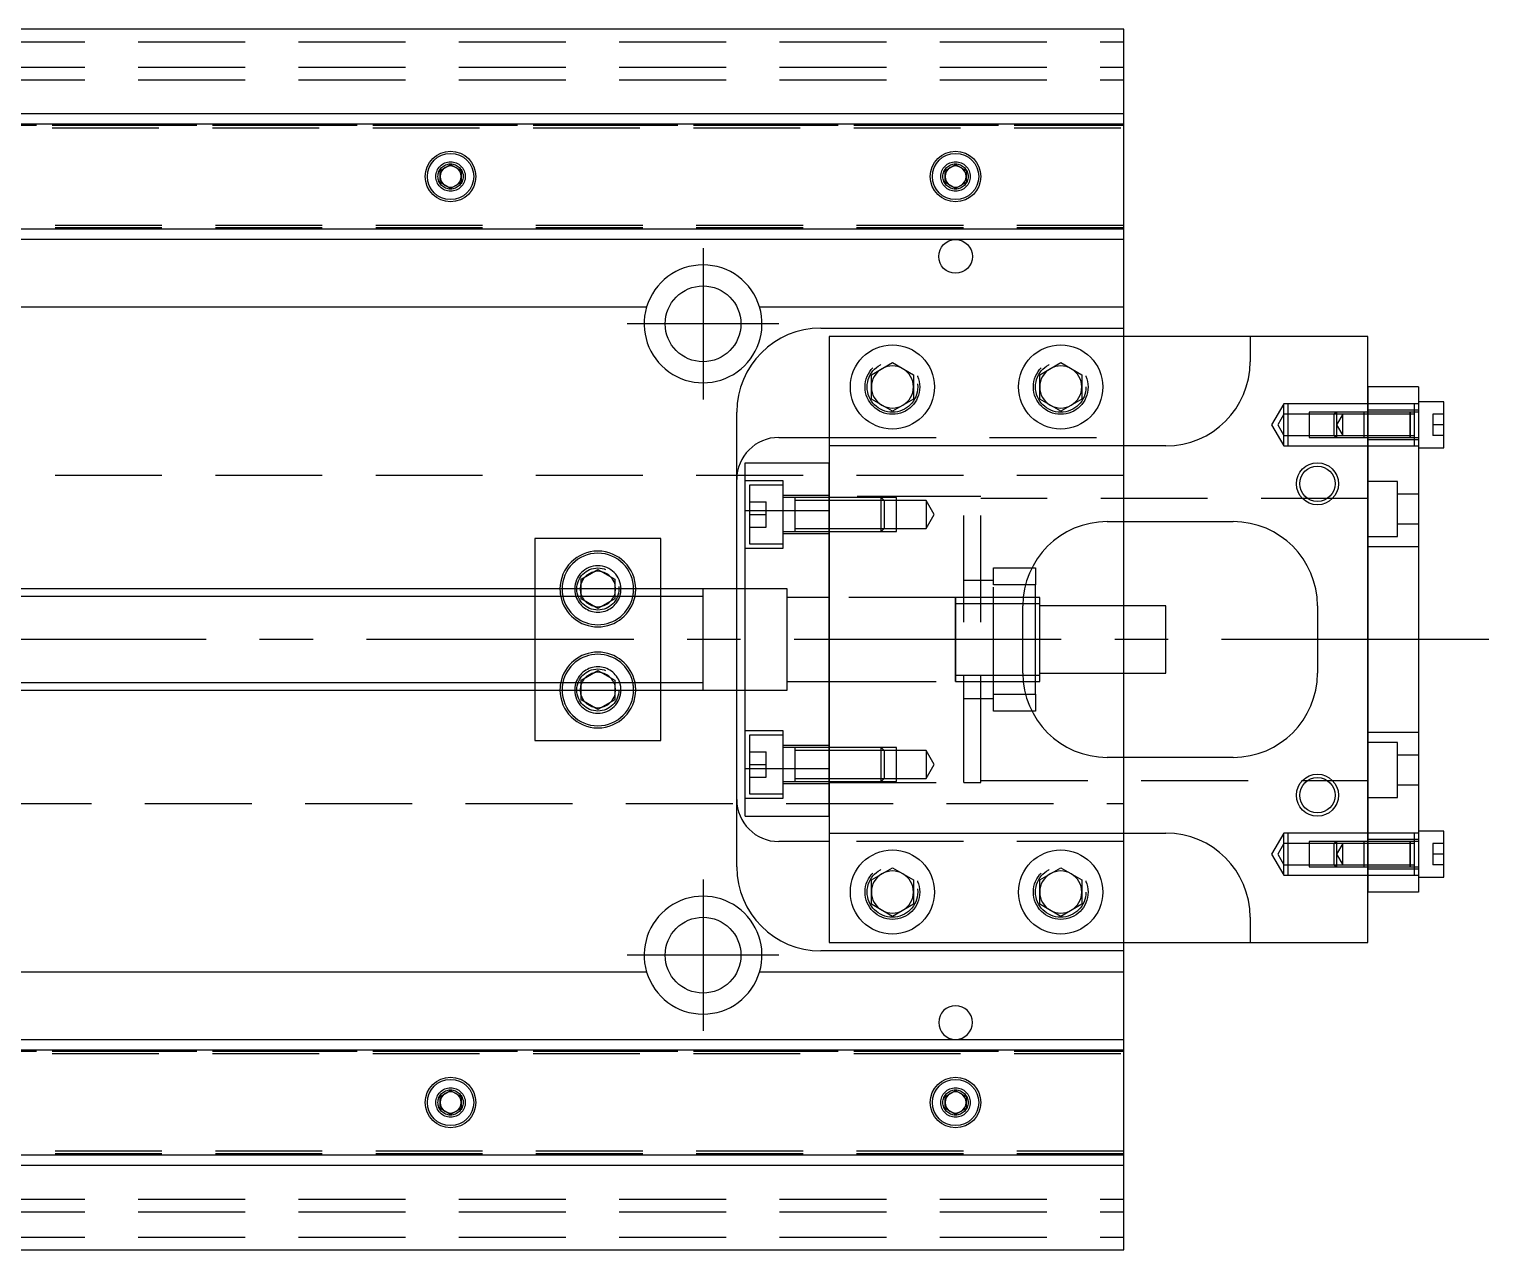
# Model space of a CAD drawing. Extents: x -24 to 669, y -292 to 77.
# Drawn here: x 329.9 to 503.4, y -72.5 to 72.5 of the extents above; entities that cross this region are included whole.
import ezdxf

# ---------------------------------------------------------------- set-up
doc = ezdxf.new("R2010")
doc.units = 0
doc.linetypes.add('CENTER', pattern=[50.8, 31.75, -6.35, 6.35, -6.35])
doc.linetypes.add('DASHED', pattern=[19.05, 12.7, -6.35])
doc.layers.get('0').update_dxf_attribs({"linetype": 'CONTINUOUS'})
doc.layers.add('CENTER', color=1, linetype='CENTER')

msp = doc.modelspace()

# ---------------------------------------------------------------- linework, layer by layer
at = {"color": 7, "linetype": 'CONTINUOUS'}
for p, q in [((460, 72.5), (280, 72.5)), ((460, 62.5), (460, 72.5)), ((280, 62.5), (460, 62.5)), ((460, 61.247728), (460, 62.5)), ((280, 61.247728), (460, 61.247728)), ((460, 48.752272), (460, 61.247728)), ((378.75, 55.721688), (380, 56.443376)), ((378.75, 54.278312), (378.75, 55.721688)), ((380, 56.443376), (381.25, 55.721688)), ((381.25, 55.721688), (381.25, 54.278312)), ((438.75, 55.721688), (440, 56.443376)), ((438.75, 54.278312), (438.75, 55.721688)), ((440, 56.443376), (441.25, 55.721688)), ((441.25, 55.721688), (441.25, 54.278312)), ((380, 53.556624), (378.75, 54.278312)), ((381.25, 54.278312), (380, 53.556624)), ((440, 53.556624), (438.75, 54.278312)), ((441.25, 54.278312), (440, 53.556624)), ((460, 48.752272), (280, 48.752272)), ((460, 47.5), (460, 48.752272)), ((460, 47.5), (280, 47.5)), ((460, 39.5), (460, 47.5)), ((296.708204, 39.5), (403.291796, 39.5)), ((416.708204, 39.5), (460, 39.5)), ((460, 37), (460, 39.5)), ((424, 37), (460, 37)), ((460, 36), (460, 37)), ((425, 36), (425, 23)), ((475, 36), (425, 36)), ((475, 36), (475, 33)), ((489, 36), (475, 36)), ((489, 30), (489, 36)), ((430, 31.443376), (432.5, 32.886752)), ((430, 28.556624), (430, 31.443376)), ((432.5, 32.886752), (435, 31.443376)), ((435, 31.443376), (435, 28.556624)), ((450, 31.443376), (452.5, 32.886752)), ((450, 28.556624), (450, 31.443376)), ((452.5, 32.886752), (455, 31.443376)), ((455, 31.443376), (455, 28.556624)), ((495, 30), (489, 30)), ((489, 30), (489, -30)), ((489, -30), (489, 30)), ((495, 30), (495, -30)), ((432.5, 27.113248), (430, 28.556624)), ((435, 28.556624), (432.5, 27.113248)), ((452.5, 27.113248), (450, 28.556624)), ((455, 28.556624), (452.5, 27.113248)), ((498, 28.25), (495, 28.25)), ((498, 22.75), (498, 28.25)), ((414, 6), (414, 27)), ((419, 24), (425, 24)), ((425, 23), (425, 15.32971)), ((465, 23), (425, 23)), ((495, 22.75), (498, 22.75)), ((415, 21), (425, 21)), ((415, 15.32971), (415, 21)), ((415, 15.32971), (425, 15.32971)), ((415, -15.32971), (415, 15.32971)), ((425, -15.32971), (425, 15.32971)), ((425, 15.32971), (425, -15.32971)), ((458, 14), (473, 14)), ((460, 4), (460, 14)), ((405, 12), (390, 12)), ((390, 12), (390, 6)), ((405, 6), (405, 12)), ((395.5, 7.1547), (397.5, 8.309402)), ((395.5, 6), (395.5, 7.1547)), ((397.5, 8.309402), (399.5, 7.1547)), ((399.5, 7.1547), (399.5, 6)), ((449.069714, 8.5), (449.5, 8.5)), ((449.5, 8.5), (449.5, 6.5)), ((410, 6), (280, 6)), ((410, 6), (409.995, 6)), ((410, -6.000006), (410, 6.000006)), ((415, 6), (410, 6)), ((410.005, 6), (410, 6)), ((449.5, 6.5), (448.317542, 6.5)), ((449.5, -6.5), (449.5, 6.5)), ((448, -4), (448, 4)), ((449.5, 4.25), (448.003126, 4.25)), ((450, 5), (449.5, 5)), ((450, 4.25), (449.5, 4.25)), ((450, 0), (450, 5)), ((465, 4), (450, 4)), ((465, 0), (465, 4)), ((483, 4), (483, -4)), ((450, -5), (450, 0)), ((465, -4), (465, 0)), ((448.003126, -4.25), (449.5, -4.25)), ((449.5, -4.25), (450, -4.25)), ((449.5, -5), (450, -5)), ((450, -4), (465, -4)), ((460, -14), (460, -4)), ((280, -6), (410, -6)), ((390, -6), (390, -12)), ((395.5, -7.1547), (395.5, -6)), ((399.5, -6), (399.5, -7.1547)), ((405, -12), (405, -6)), ((409.995, -6), (410, -6)), ((410, -6), (415, -6)), ((410, -6), (410.005, -6)), ((414, -27), (414, -6)), ((448.317542, -6.5), (449.5, -6.5)), ((449.5, -6.5), (449.5, -8.5)), ((397.5, -8.309402), (395.5, -7.1547)), ((399.5, -7.1547), (397.5, -8.309402)), ((449.5, -8.5), (449.069714, -8.5)), ((390, -12), (405, -12)), ((420.9, -12.849238), (420.9, -16.849248)), ((415, -15.32971), (425, -15.32971)), ((415, -21), (415, -15.32971)), ((425, -15.32971), (425, -23)), ((473, -14), (458, -14)), ((415, -21), (425, -21)), ((425, -24), (419, -24)), ((425, -23), (465, -23)), ((425, -23), (425, -36)), ((498, -22.75), (495, -22.75)), ((498, -28.25), (498, -22.75)), ((430, -28.556624), (432.5, -27.113248)), ((432.5, -27.113248), (435, -28.556624)), ((450, -28.556624), (452.5, -27.113248)), ((452.5, -27.113248), (455, -28.556624)), ((430, -31.443376), (430, -28.556624)), ((435, -28.556624), (435, -31.443376)), ((450, -31.443376), (450, -28.556624)), ((455, -28.556624), (455, -31.443376)), ((495, -28.25), (498, -28.25)), ((495, -30), (489, -30)), ((489, -36), (489, -30)), ((432.5, -32.886752), (430, -31.443376)), ((435, -31.443376), (432.5, -32.886752)), ((452.5, -32.886752), (450, -31.443376)), ((455, -31.443376), (452.5, -32.886752)), ((475, -33), (475, -36)), ((425, -36), (475, -36)), ((460, -37), (460, -36)), ((475, -36), (489, -36)), ((460, -37), (424, -37)), ((460, -39.5), (460, -37)), ((403.291796, -39.5), (296.708204, -39.5)), ((460, -39.5), (416.708204, -39.5)), ((460, -47.5), (460, -39.5)), ((280, -47.5), (460, -47.5)), ((460, -48.752272), (460, -47.5)), ((280, -48.752272), (460, -48.752272)), ((460, -61.247728), (460, -48.752272)), ((378.75, -54.278312), (380, -53.556624)), ((380, -53.556624), (381.25, -54.278312)), ((438.75, -54.278312), (440, -53.556624)), ((440, -53.556624), (441.25, -54.278312)), ((378.75, -55.721688), (378.75, -54.278312)), ((381.25, -54.278312), (381.25, -55.721688)), ((438.75, -55.721688), (438.75, -54.278312)), ((441.25, -54.278312), (441.25, -55.721688)), ((380, -56.443376), (378.75, -55.721688)), ((381.25, -55.721688), (380, -56.443376)), ((440, -56.443376), (438.75, -55.721688)), ((441.25, -55.721688), (440, -56.443376)), ((460, -61.247728), (280, -61.247728)), ((460, -62.5), (460, -61.247728)), ((460, -62.5), (280, -62.5)), ((460, -72.5), (460, -62.5)), ((280, -72.5), (460, -72.5))]:
    msp.add_line(p, q, dxfattribs=at)
at = {"color": 3, "linetype": 'DASHED'}
for p, q in [((0, 71), (460, 71)), ((0, 68), (460, 68)), ((0, 66.5), (460, 66.5)), ((275.5, 61.1), (460, 61.1)), ((275.5, 60.8), (460, 60.8)), ((280, 61.1147), (460, 61.1147)), ((381.477374, 55.25955), (381.5, 55)), ((441.477374, 55.25955), (441.5, 55)), ((460, 49.2), (275.5, 49.2)), ((460, 48.9), (275.5, 48.9)), ((460, 48.8853), (280, 48.8853)), ((460, 24), (460, 36)), ((435.477798, 30.364306), (435.5, 30)), ((449.5, 30), (449.520026, 30.346056)), ((479, 28), (477.556624, 25.5)), ((479, 26.75), (479, 28)), ((479.5, 28), (479, 28)), ((479.5, 28), (479.5, 23)), ((489, 28), (479.5, 28)), ((494.5, 28), (489, 28)), ((494.5, 28), (494.5, 27)), ((495, 28), (494.5, 28)), ((479, 26.75), (478.278312, 25.5)), ((479, 24.25), (479, 26.75)), ((482, 26.75), (479, 26.75)), ((482, 26.999994), (482, 24.000006)), ((485.25, 26.999994), (482, 26.999994)), ((485, 26.75), (482, 26.75)), ((485.25, 27), (485, 26.75)), ((485, 24.25), (485, 26.75)), ((489, 26.75), (485, 26.75)), ((485.25, 27), (485.25, 24)), ((489, 27), (485.25, 27)), ((489, 26.999994), (485.25, 26.999994)), ((486, 26.75), (485.278312, 25.5)), ((486, 24.25), (486, 26.75)), ((488.5, 26.999994), (488.5, 26.75)), ((488.5, 26.75), (488.5, 24.25)), ((495, 27.25), (489, 27.25)), ((494, 27), (489, 27)), ((494, 26.75), (489, 26.75)), ((494, 27), (493.995, 27)), ((494, 23.999994), (494, 27.000006)), ((494, 26.75), (494, 27.000006)), ((494, 26.875392), (494, 27)), ((494, 27), (494, 26.875392)), ((495, 27), (494, 27)), ((494.005, 27), (494, 27)), ((494, 24.124608), (494, 26.875392)), ((494, 26.875392), (494, 25.498804)), ((494, 24.25), (494, 26.75)), ((494.5, 26.75), (494, 26.75)), ((494.5, 27), (494.5, 24)), ((496.7, 26.75), (496.7, 25.5)), ((498, 26.75), (496.7, 26.75)), ((477.556624, 25.5), (479, 23)), ((478.278312, 25.5), (479, 24.25)), ((485.278312, 25.5), (486, 24.25)), ((494, 25.498804), (494, 24.124608)), ((498, 25.5), (496.7, 25.5)), ((496.7, 25.5), (496.7, 24.25)), ((425, 24), (460, 24)), ((460, 23), (460, 24)), ((460, 14), (460, 23)), ((479, 23), (479, 24.25)), ((479, 24.25), (482, 24.25)), ((479, 23), (479.5, 23)), ((479.5, 23), (489, 23)), ((482, 24.25), (485, 24.25)), ((482, 24.000006), (485.25, 24.000006)), ((485, 24.25), (489, 24.25)), ((485, 24.25), (485.25, 24)), ((485.25, 24.000006), (489, 24.000006)), ((485.25, 24), (489, 24)), ((488.5, 24.25), (488.5, 24.000006)), ((489, 24.25), (494, 24.25)), ((489, 24), (494, 24)), ((489, 23.75), (495, 23.75)), ((489, 23), (494.5, 23)), ((493.995, 24), (494, 24)), ((494, 23.999994), (494, 24.25)), ((494, 24.25), (494.5, 24.25)), ((494, 24), (494, 24.124608)), ((494, 24.124608), (494, 24)), ((494, 24), (495, 24)), ((494, 24), (494.005, 24)), ((494.5, 24), (494.5, 23)), ((494.5, 23), (495, 23)), ((498, 24.25), (496.7, 24.25)), ((425, 15.32971), (425, 21)), ((460, 19.5), (76.969694, 19.5)), ((419.5, 18.849242), (415, 18.849242)), ((415.5, 18.349242), (415.5, 11.349242)), ((419.5, 18.349242), (415.5, 18.349242)), ((419.5, 10.849242), (419.5, 18.849242)), ((492.5, 18.75), (489, 18.75)), ((492.5, 12.25), (492.5, 18.75)), ((415.5, 16.349242), (417.5, 16.349242)), ((417.5, 14.849242), (417.5, 16.349242)), ((425, 17.099242), (419.5, 17.099242)), ((420.9, 16.849242), (419.5, 16.849242)), ((420.9, 16.849242), (420.895, 16.849242)), ((420.9, 16.849248), (420.9, 12.849238)), ((420.9, 16.849248), (420.9, 12.849238)), ((420.9, 16.849242), (420.9, 16.63278)), ((420.905, 16.849242), (420.9, 16.849242)), ((425, 16.849242), (420.9, 16.849242)), ((420.9, 16.63278), (420.9, 13.065704)), ((425, 16.499242), (420.9, 16.499242)), ((441, 17), (425, 17)), ((431.15, 16.849242), (425, 16.849242)), ((431.150006, 16.849238), (425, 16.849238)), ((431.5, 16.499242), (425, 16.499242)), ((431.15, 12.849242), (431.15, 16.849242)), ((431.5, 16.499242), (431.15, 16.849242)), ((433, 16.849238), (431.150006, 16.849238)), ((431.5, 16.499242), (431.5, 13.199242)), ((433, 16.499242), (431.5, 16.499242)), ((433, 12.849248), (433, 16.849238)), ((436.5, 16.499242), (433, 16.499242)), ((436.5, 16.499242), (436.5, 13.199242)), ((437.452628, 14.849242), (436.5, 16.499242)), ((441, -17), (441, 17)), ((443, 17), (441, 17)), ((443, -17), (443, 17)), ((489, 16.75), (443, 16.75)), ((495, 17.25), (492.5, 17.25)), ((415.5, 14.849242), (417.5, 14.849242)), ((417.5, 13.349242), (417.5, 14.849242)), ((436.5, 13.199242), (437.452628, 14.849242)), ((415.5, 13.349242), (417.5, 13.349242)), ((419.5, 12.849242), (420.9, 12.849242)), ((419.5, 12.599242), (425, 12.599242)), ((420.895, 12.849242), (420.9, 12.849242)), ((420.9, 13.199242), (425, 13.199242)), ((420.9, 13.065704), (420.9, 12.849242)), ((420.9, 12.849242), (420.905, 12.849242)), ((420.9, 12.849242), (425, 12.849242)), ((425, 13.199242), (431.5, 13.199242)), ((425, 12.849248), (431.150006, 12.849248)), ((425, 12.849242), (431.15, 12.849242)), ((431.15, 12.849242), (431.5, 13.199242)), ((431.150006, 12.849248), (433, 12.849248)), ((431.5, 13.199242), (433, 13.199242)), ((433, 13.199242), (436.5, 13.199242)), ((489, 12.25), (492.5, 12.25)), ((492.5, 13.75), (495, 13.75)), ((415, 10.849242), (419.5, 10.849242)), ((415.5, 11.349242), (419.5, 11.349242)), ((495, 11), (489, 11)), ((444.5, 7), (441, 7)), ((444.5, 8.5), (449.069714, 8.5)), ((444.5, 6.5), (444.5, 8.5)), ((390, 6), (390, 5.125)), ((395.5, 5.125), (395.5, 6)), ((399.5, 6), (399.5, 5.125)), ((399.983582, 6.286038), (400, 6)), ((405, 5.125), (405, 6)), ((414, -6), (414, 6)), ((420, 6), (415, 6)), ((420, 0), (420, 6)), ((448.317542, 6.5), (444.5, 6.5)), ((444.5, -6.5), (444.5, 6.5)), ((390, 5.125), (390, -5.125)), ((395.5, 4.8453), (395.5, 5.125)), ((397.5, 3.690598), (395.5, 4.8453)), ((399.5, 4.8453), (397.5, 3.690598)), ((399.5, 5.125), (399.5, 4.8453)), ((405, -5.125), (405, 5.125)), ((425, 5), (420, 5)), ((440.005, 5), (425, 5)), ((444.5, 5), (439.995, 5)), ((440, -5.000006), (440, 5.000006)), ((440, 4.43509), (440, 5)), ((440, 5), (440, 4.435078)), ((440, 4.435078), (440, -4.435962)), ((444.5, 4.25), (440, 4.25)), ((448.050126, 5), (444.5, 5)), ((448.003126, 4.25), (444.5, 4.25)), ((449.5, 5), (448.050126, 5)), ((460, -4), (460, 4)), ((420, -6), (420, 0)), ((390, -5.125), (390, -6)), ((395.5, -4.8453), (397.5, -3.690598)), ((395.5, -5.125), (395.5, -4.8453)), ((395.5, -6), (395.5, -5.125)), ((397.5, -3.690598), (399.5, -4.8453)), ((399.5, -4.8453), (399.5, -5.125)), ((399.5, -5.125), (399.5, -6)), ((405, -6), (405, -5.125)), ((420, -5), (425, -5)), ((425, -5), (440.005, -5)), ((439.995, -5), (444.5, -5)), ((440, -4.25), (444.5, -4.25)), ((440, -4.998998), (440, -4.435962)), ((440, -4.435962), (440, -5)), ((440, -5), (440, -4.998998)), ((444.5, -4.25), (448.003126, -4.25)), ((444.5, -5), (448.050126, -5)), ((448.050126, -5), (449.5, -5)), ((395, -6), (395.018502, -5.696412)), ((410, -6), (410, -5.999164)), ((415, -6), (420, -6)), ((444.5, -6.5), (448.317542, -6.5)), ((444.5, -8.5), (444.5, -6.5)), ((441, -7), (444.5, -7)), ((449.069714, -8.5), (444.5, -8.5)), ((419.5, -10.849242), (415, -10.849242)), ((415.5, -11.349242), (415.5, -18.349242)), ((419.5, -11.349242), (415.5, -11.349242)), ((419.5, -18.849242), (419.5, -10.849242)), ((489, -11), (495, -11)), ((415.5, -13.349242), (417.5, -13.349242)), ((417.5, -14.849242), (417.5, -13.349242)), ((425, -12.599242), (419.5, -12.599242)), ((420.9, -12.849242), (419.5, -12.849242)), ((420.9, -12.849242), (420.895, -12.849242)), ((420.9, -12.849242), (420.9, -13.065704)), ((425, -12.849242), (420.9, -12.849242)), ((420.905, -12.849242), (420.9, -12.849242)), ((420.9, -13.065704), (420.9, -16.63278)), ((425, -13.199242), (420.9, -13.199242)), ((431.15, -12.849242), (425, -12.849242)), ((431.150006, -12.849248), (425, -12.849248)), ((431.5, -13.199242), (425, -13.199242)), ((431.15, -16.849242), (431.15, -12.849242)), ((431.5, -13.199242), (431.15, -12.849242)), ((433, -12.849248), (431.150006, -12.849248)), ((431.5, -13.199242), (431.5, -16.499242)), ((433, -13.199242), (431.5, -13.199242)), ((433, -16.849238), (433, -12.849248)), ((436.5, -13.199242), (433, -13.199242)), ((436.5, -13.199242), (436.5, -16.499242)), ((437.452628, -14.849242), (436.5, -13.199242)), ((492.5, -12.25), (489, -12.25)), ((492.5, -18.75), (492.5, -12.25)), ((495, -13.75), (492.5, -13.75)), ((415.5, -14.849242), (417.5, -14.849242)), ((417.5, -16.349242), (417.5, -14.849242)), ((425, -21), (425, -15.32971)), ((436.5, -16.499242), (437.452628, -14.849242)), ((460, -23), (460, -14)), ((415.5, -16.349242), (417.5, -16.349242)), ((419.5, -16.849242), (420.9, -16.849242)), ((419.5, -17.099242), (425, -17.099242)), ((420.895, -16.849242), (420.9, -16.849242)), ((420.9, -16.499242), (425, -16.499242)), ((420.9, -16.63278), (420.9, -16.849242)), ((420.9, -16.849242), (425, -16.849242)), ((420.9, -16.849242), (420.905, -16.849242)), ((425, -16.499242), (431.5, -16.499242)), ((425, -16.849238), (431.150006, -16.849238)), ((425, -16.849242), (431.15, -16.849242)), ((425, -17), (441, -17)), ((431.15, -16.849242), (431.5, -16.499242)), ((431.150006, -16.849238), (433, -16.849238)), ((431.5, -16.499242), (433, -16.499242)), ((433, -16.499242), (436.5, -16.499242)), ((441, -17), (443, -17)), ((443, -16.75), (489, -16.75)), ((492.5, -17.25), (495, -17.25)), ((415, -18.849242), (419.5, -18.849242)), ((415.5, -18.349242), (419.5, -18.349242)), ((489, -18.75), (492.5, -18.75)), ((76.969694, -19.5), (460, -19.5)), ((460, -24), (425, -24)), ((460, -24), (460, -23)), ((460, -36), (460, -24)), ((479, -23), (477.556624, -25.5)), ((479, -24.25), (478.278312, -25.5)), ((479, -24.25), (479, -23)), ((479.5, -23), (479, -23)), ((479, -26.75), (479, -24.25)), ((482, -24.25), (479, -24.25)), ((479.5, -23), (479.5, -28)), ((489, -23), (479.5, -23)), ((485.25, -24.000002), (482, -24.000006)), ((482, -24.000006), (482, -26.999994)), ((485, -24.25), (482, -24.25)), ((485.25, -24), (485, -24.25)), ((485, -26.75), (485, -24.25)), ((489, -24.25), (485, -24.25)), ((485.25, -24), (485.25, -27)), ((489, -24), (485.25, -24)), ((489, -24.000006), (485.25, -24.000002)), ((486, -24.25), (485.278312, -25.5)), ((486, -26.75), (486, -24.25)), ((488.5, -24.000006), (488.5, -24.25)), ((488.5, -24.25), (488.5, -26.75)), ((494.5, -23), (489, -23)), ((495, -23.75), (489, -23.75)), ((494, -24), (489, -24)), ((494, -24.25), (489, -24.25)), ((494, -24), (493.995, -24)), ((494, -26.99949), (494, -23.999994)), ((494, -24.124608), (494, -24)), ((494, -24), (494, -24.124608)), ((495, -24), (494, -24)), ((494.005, -24), (494, -24)), ((494, -26.875392), (494, -24.124608)), ((494, -24.124608), (494, -25.501196)), ((494.5, -24.25), (494, -24.25)), ((494.5, -23), (494.5, -24)), ((495, -23), (494.5, -23)), ((494.5, -24), (494.5, -27)), ((496.7, -24.25), (496.7, -25.5)), ((498, -24.25), (496.7, -24.25)), ((477.556624, -25.5), (479, -28)), ((478.278312, -25.5), (479, -26.75)), ((485.278312, -25.5), (486, -26.75)), ((494, -25.501196), (494, -26.875392)), ((498, -25.5), (496.7, -25.5)), ((496.7, -25.5), (496.7, -26.75)), ((479, -28), (479, -26.75)), ((479, -26.75), (482, -26.75)), ((482, -26.75), (485, -26.75)), ((482, -26.999994), (485.25, -26.999998)), ((485, -26.75), (489, -26.75)), ((485, -26.75), (485.25, -27)), ((485.25, -26.999998), (489, -26.999994)), ((485.25, -27), (489, -27)), ((488.5, -26.75), (488.5, -26.999994)), ((489, -26.75), (494, -26.75)), ((489, -27), (494, -27)), ((489, -27.25), (495, -27.25)), ((493.995, -27), (494, -27)), ((494, -26.75), (494.5, -26.75)), ((494, -27), (494, -26.875392)), ((494, -26.875392), (494, -27)), ((494, -27.000006), (494, -26.99949)), ((494, -27), (495, -27)), ((494, -27), (494.005, -27)), ((494.5, -27), (494.5, -28)), ((498, -26.75), (496.7, -26.75)), ((479, -28), (479.5, -28)), ((479.5, -28), (489, -28)), ((489, -28), (494.5, -28)), ((494.5, -28), (495, -28)), ((435.477798, -29.635694), (435.5, -30)), ((449.5, -30), (449.520026, -29.653944)), ((275.5, -48.9), (460, -48.9)), ((275.5, -49.2), (460, -49.2)), ((280, -48.8853), (460, -48.8853)), ((381.477374, -54.74045), (381.5, -55)), ((441.477374, -54.74045), (441.5, -55)), ((460, -60.8), (275.5, -60.8)), ((460, -61.1), (275.5, -61.1)), ((460, -61.1147), (280, -61.1147)), ((0, -66.5), (460, -66.5)), ((0, -68), (460, -68)), ((0, -71), (460, -71))]:
    msp.add_line(p, q, dxfattribs=at)
at = {"color": 3, "linetype": 'CONTINUOUS'}
for p, q in [((410, 5.125), (280, 5.125)), ((280, -5.125), (410, -5.125))]:
    msp.add_line(p, q, dxfattribs=at)
at = {"color": 7, "linetype": 'CONTINUOUS'}
for centre, radius in [((380, 55), 3), ((380, 55), 2.75), ((440, 55), 3), ((440, 55), 2.75), ((440, 45.5), 2), ((410, 37.5), 4.5), ((432.5, 30), 5), ((452.5, 30), 5), ((483, 18.5), 2.1), ((483, -18.5), 2.1), ((432.5, -30), 5), ((452.5, -30), 5), ((410, -37.5), 4.5), ((380, -55), 3), ((440, -55), 3), ((380, -55), 2.75), ((440, -55), 2.75)]:
    msp.add_circle(centre, radius, dxfattribs=at)
at = {"color": 3, "linetype": 'DASHED'}
for centre, radius in [((380, 55), 1.75), ((380, 55), 1.5), ((440, 55), 1.75), ((440, 55), 1.5), ((432.5, 30), 3.25), ((432.5, 30), 3), ((452.5, 30), 3.25), ((452.5, 30), 3), ((397.5, 6), 2.5), ((397.5, -6), 2.5), ((432.5, -30), 3.25), ((432.5, -30), 3), ((452.5, -30), 3.25), ((452.5, -30), 3), ((380, -55), 1.75), ((380, -55), 1.5), ((440, -55), 1.75), ((440, -55), 1.5)]:
    msp.add_circle(centre, radius, dxfattribs=at)
at = {"color": 3, "linetype": 'CONTINUOUS'}
for centre in [(483, 18.5), (483, -18.5)]:
    msp.add_circle(centre, 2.5, dxfattribs=at)
at = {"color": 7, "linetype": 'CONTINUOUS'}
for centre, radius, start, end in [((380, 55), 1.25, 120, 180), ((380, 55), 1.25, 60, 120), ((380, 55), 1.25, 0, 60), ((440, 55), 1.25, 120, 180), ((440, 55), 1.25, 60, 120), ((440, 55), 1.25, 0, 60), ((380, 55), 1.25, 180, 240), ((380, 55), 1.25, 240, 300), ((380, 55), 1.25, 300, 0), ((440, 55), 1.25, 180, 240), ((440, 55), 1.25, 240, 300), ((440, 55), 1.25, 300, 0), ((410, 37.5), 7, 16.60155, 163.39845), ((410, 37.5), 7, 163.39845, 16.60155), ((424, 27), 10, 90, 180), ((465, 33), 10, 270, 0), ((432.5, 30), 2.5, 120, 180), ((432.5, 30), 2.5, 60, 120), ((432.5, 30), 2.5, 0, 60), ((452.5, 30), 2.5, 120, 180), ((452.5, 30), 2.5, 60, 120), ((452.5, 30), 2.5, 0, 60), ((432.5, 30), 2.5, 180, 240), ((432.5, 30), 2.5, 300, 0), ((452.5, 30), 2.5, 180, 240), ((452.5, 30), 2.5, 300, 0), ((432.5, 30), 2.5, 240, 300), ((452.5, 30), 2.5, 240, 300), ((419, 19), 5, 90, 180), ((458, 4), 10, 90, 180), ((473, 4), 10, 0, 90), ((397.5, 6), 4.5, 0, 180), ((397.5, 6), 4.25, 0, 180), ((397.5, 6), 2.1, 137.75279, 162.24721), ((397.5, 6), 2.1, 102.24721, 137.75279), ((397.5, 6), 2.1, 77.75279, 102.24721), ((397.5, 6), 2.1, 42.24721, 77.75279), ((397.5, 6), 2.1, 17.75279, 42.24721), ((397.5, 6), 2.1, 162.24721, 180), ((397.5, 6), 2.1, 180, 197.75279), ((397.5, 6), 2.1, 197.75279, 204.624318), ((397.5, 6), 2.1, 335.375682, 342.24721), ((397.5, 6), 2.1, 0, 17.75279), ((397.5, 6), 2.1, 342.24721, 0), ((397.5, 6), 2.1, 204.624318, 222.24721), ((397.5, 6), 2.1, 222.24721, 257.75279), ((397.5, 6), 2.1, 257.75279, 282.24721), ((397.5, 6), 2.1, 282.24721, 317.75279), ((397.5, 6), 2.1, 317.75279, 335.375682), ((397.5, -6), 2.1, 155.375682, 162.24721), ((397.5, -6), 2.1, 137.75279, 155.375682), ((397.5, -6), 2.1, 102.24721, 137.75279), ((397.5, -6), 2.1, 77.75279, 102.24721), ((397.5, -6), 2.1, 42.24721, 77.75279), ((397.5, -6), 2.1, 24.624318, 42.24721), ((397.5, -6), 2.1, 17.75279, 24.624318), ((458, -4), 10, 180, 270), ((473, -4), 10, 270, 0), ((397.5, -6), 4.5, 180, 0), ((397.5, -6), 4.25, 180, 0), ((397.5, -6), 2.1, 162.24721, 180), ((397.5, -6), 2.1, 180, 197.75279), ((397.5, -6), 2.1, 197.75279, 222.24721), ((397.5, -6), 2.1, 317.75279, 342.24721), ((397.5, -6), 2.1, 0, 17.75279), ((397.5, -6), 2.1, 342.24721, 0), ((397.5, -6), 2.1, 222.24721, 257.75279), ((397.5, -6), 2.1, 257.75279, 282.24721), ((397.5, -6), 2.1, 282.24721, 317.75279), ((419, -19), 5, 180, 270), ((465, -33), 10, 0, 90), ((424, -27), 10, 180, 270), ((432.5, -30), 2.5, 60, 120), ((452.5, -30), 2.5, 60, 120), ((432.5, -30), 2.5, 120, 180), ((432.5, -30), 2.5, 0, 60), ((452.5, -30), 2.5, 120, 180), ((452.5, -30), 2.5, 0, 60), ((410, -37.5), 7, 343.39845, 196.60155), ((432.5, -30), 2.5, 180, 240), ((432.5, -30), 2.5, 300, 0), ((452.5, -30), 2.5, 180, 240), ((452.5, -30), 2.5, 300, 0), ((432.5, -30), 2.5, 240, 300), ((452.5, -30), 2.5, 240, 300), ((410, -37.5), 7, 196.60155, 343.39845), ((440, -45.5), 2, 90, 270), ((440, -45.5), 2, 270, 90), ((380, -55), 1.25, 60, 120), ((440, -55), 1.25, 60, 120), ((380, -55), 1.25, 120, 180), ((380, -55), 1.25, 180, 240), ((380, -55), 1.25, 0, 60), ((380, -55), 1.25, 300, 0), ((440, -55), 1.25, 120, 180), ((440, -55), 1.25, 180, 240), ((440, -55), 1.25, 0, 60), ((440, -55), 1.25, 300, 0), ((380, -55), 1.25, 240, 300), ((440, -55), 1.25, 240, 300)]:
    msp.add_arc(centre, radius, start, end, dxfattribs=at)
at = {"color": 3, "linetype": 'DASHED'}
for centre, radius, start, end in [((397.5, 6), 2.75, 0, 180), ((397.5, 6), 4.5, 180, 191.212271), ((397.5, 6), 4.25, 180, 191.881156), ((397.5, 6), 2.75, 180, 198.553005), ((397.5, 6), 2.75, 341.446995, 0), ((397.5, 6), 4.25, 348.118844, 0), ((397.5, 6), 4.5, 348.787729, 0), ((397.5, 6), 4.5, 191.212271, 348.787729), ((397.5, 6), 4.25, 191.881156, 348.118844), ((397.5, 6), 2.75, 198.553005, 341.446995), ((397.5, -6), 4.5, 11.212271, 168.787729), ((397.5, -6), 4.25, 11.881156, 168.118844), ((397.5, -6), 2.75, 18.553005, 161.446995), ((397.5, -6), 4.5, 168.787729, 180), ((397.5, -6), 4.25, 168.118844, 180), ((397.5, -6), 2.75, 161.446995, 180), ((397.5, -6), 2.75, 0, 18.553005), ((397.5, -6), 4.25, 0, 11.881156), ((397.5, -6), 4.5, 0, 11.212271), ((397.5, -6), 2.75, 180, 0)]:
    msp.add_arc(centre, radius, start, end, dxfattribs=at)
at = {"layer": 'CENTER', "color": 1, "linetype": 'CENTER'}
for p, q in [((410, 46.5), (410, 28.5)), ((419, 37.5), (401, 37.5)), ((503.361871, 0), (-10.32213, 0)), ((410, -28.5), (410, -46.5)), ((419, -37.5), (401, -37.5))]:
    msp.add_line(p, q, dxfattribs=at)

doc.saveas('drawing.dxf')
